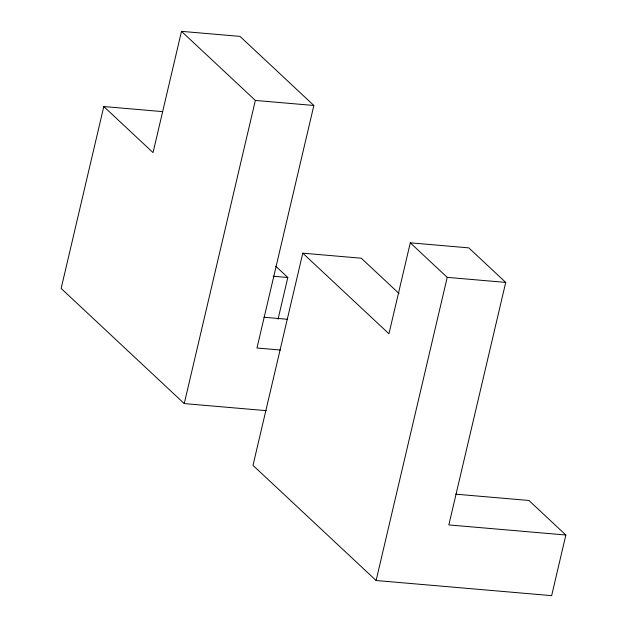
<?xml version="1.0" encoding="UTF-8"?>
<svg xmlns="http://www.w3.org/2000/svg" width="627" height="627" viewBox="0 0 627 627"><rect width="100%" height="100%" fill="white"/><g stroke="black" fill="none" stroke-linecap="round" stroke-linejoin="round"><path stroke-width="0.94" d="M162.315 111.598L103.8 106.551L61.14 288.444L184.244 403.584L266.161 410.646M280.379 350.023L256.976 348.001L313.861 105.477L240 36.397L181.485 31.35L153.043 152.612L103.8 106.551M184.244 403.584L255.354 100.438L181.485 31.35M278.043 319.174L287.824 277.495L275.747 266.201M399.031 293.514L361.285 258.214L302.778 253.167L253.002 465.375L376.114 580.516L551.635 595.65L565.86 535.019L528.929 500.479L455.79 494.17M565.86 535.019L448.838 524.924L505.723 282.409L468.792 247.869L410.285 242.821L388.952 333.768L302.778 253.167M376.114 580.516L447.216 277.361L410.285 242.821M255.354 100.438L313.861 105.477M447.216 277.361L505.723 282.409M273.192 276.233L287.824 277.495M263.928 317.246L287.331 319.261"/></g></svg>
